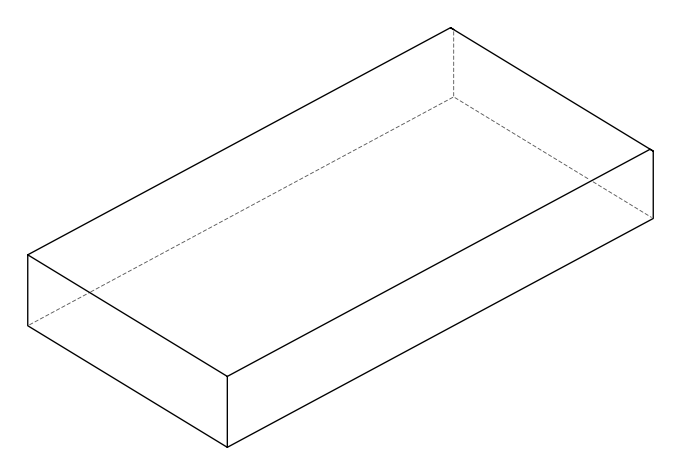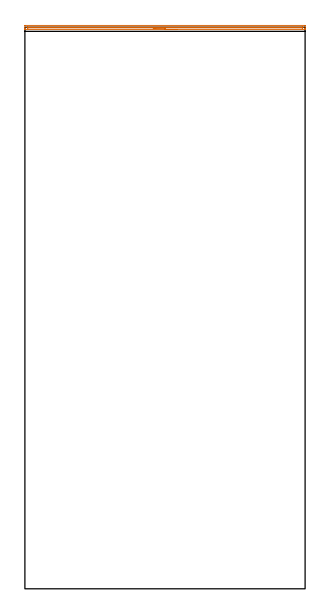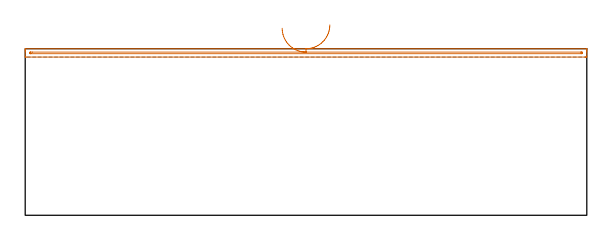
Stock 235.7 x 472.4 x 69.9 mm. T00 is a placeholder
(PLAN: 1 operations, 0 tool changes, 3.9 min)
(1 AREA_MILL | FG_CHAMFER_SURFACE | UGT0205_001 | 3.92 min | 1444 mm3)
(TOOL UGT0205_001 | Chamfer Mill 20 x 3 x 45 deg. | D20 FL50 Z2)
(OP 1 AREA_MILL)
G17 G21 G94 G90
T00 M6
G54
G17 G0 G90 X127.85 Y470.4 S1061 M3
G43 Z79.9 H0
G94 G1 X127.812 Z79.028 F250.
X127.698 Z78.163
X127.509 Z77.312
X127.247 Z76.48
X126.913 Z75.674
X126.51 Z74.9
X126.042 Z74.164
X125.51 Z73.472
X124.921 Z72.829
X124.278 Z72.239
X123.586 Z71.708
X122.85 Z71.24
X122.076 Z70.837
X121.27 Z70.503
X120.438 Z70.241
X119.586 Z70.052
X118.722 Z69.938
X117.85 Z69.9
X0.149
X0.01 Y470.406 Z69.893
X0. Y470.687 Z69.612
Y471.123 Z69.176
Y471.71 Z68.585
Y473.763 Z66.534
X0.002 Y473.891 Z66.405
X0.367 Y473.9 Z66.4
X235.105
X235.334 Y473.899 Z66.401
X235.698 Y473.891 Z66.405
X235.7 Y473.763 Z66.534
Y471.71 Z68.585
Y471.123 Z69.176
Y470.83 Z69.469
Y470.687 Z69.612
X235.69 Y470.406 Z69.893
X235.551 Y470.4 Z69.9
X117.85
Y471.814 Z68.486
X3.058
X2.378 Y471.815 Z68.485
X2.27 Y471.816 Z68.484
X2.03 Y471.821 Z68.479
X2.01 Y471.899 Z68.401
X2.005 Y472.078 Z68.222
X2.01 Y472.376 Z67.924
X2.021 Y472.479 Z67.821
X2.059 Y472.481 Z67.819
X2.152 Y472.484 Z67.816
X2.339 Y472.486 Z67.814
X2.378
X233.322 Y472.485 Z67.815
X233.429 Y472.484 Z67.816
X233.67 Y472.479 Z67.821
X233.69 Y472.401 Z67.899
X233.697 Y472.22 Z68.08
X233.699 Y471.964 Z68.336
X233.698 Y471.901 Z68.399
X233.694 Y471.852 Z68.448
X233.691 Y471.825 Z68.475
X233.661 Y471.821 Z68.479
X233.322 Y471.816 Z68.484
X233.216 Y471.814 Z68.486
X117.85
X116.978 Z68.524
X116.114 Z68.638
X115.262 Z68.827
X114.43 Z69.089
X113.624 Z69.423
X112.85 Z69.826
X112.114 Z70.294
X111.422 Z70.825
X110.779 Z71.415
X110.19 Z72.058
X109.658 Z72.75
X109.19 Z73.486
X108.787 Z74.26
X108.453 Z75.066
X108.191 Z75.898
X108.002 Z76.749
X107.888 Z77.614
X107.85 Z78.486
G0 Z79.9
M5
M2
